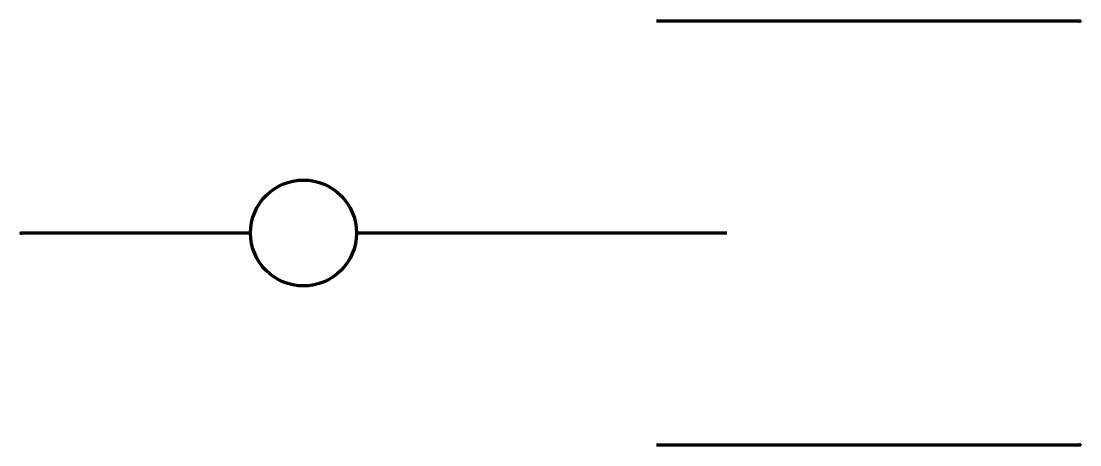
# Model space of a CAD drawing. Header units: millimetres. Extents: x 0 to 15, y -3 to 3.
import ezdxf

# ---------------------------------------------------------------- set-up
doc = ezdxf.new("R2010")
doc.units = ezdxf.units.MM
doc.layers.get('0').update_dxf_attribs({"linetype": 'CONTINUOUS', "lineweight": 0})

msp = doc.modelspace()

# ---------------------------------------------------------------- linework, layer by layer
at = {"color": 7, "linetype": 'CONTINUOUS', "lineweight": 70}
for p, q in [((15, 3), (9, 3)), ((3.25, 0), (0, 0)), ((10, 0), (4.75, 0)), ((9, -3), (15, -3))]:
    msp.add_line(p, q, dxfattribs=at)
msp.add_circle((4, 0), 0.75, dxfattribs=at)
for p in [(15, 3), (0, 0), (15, -3)]:
    msp.add_point(p, dxfattribs=at)

doc.saveas('drawing.dxf')
